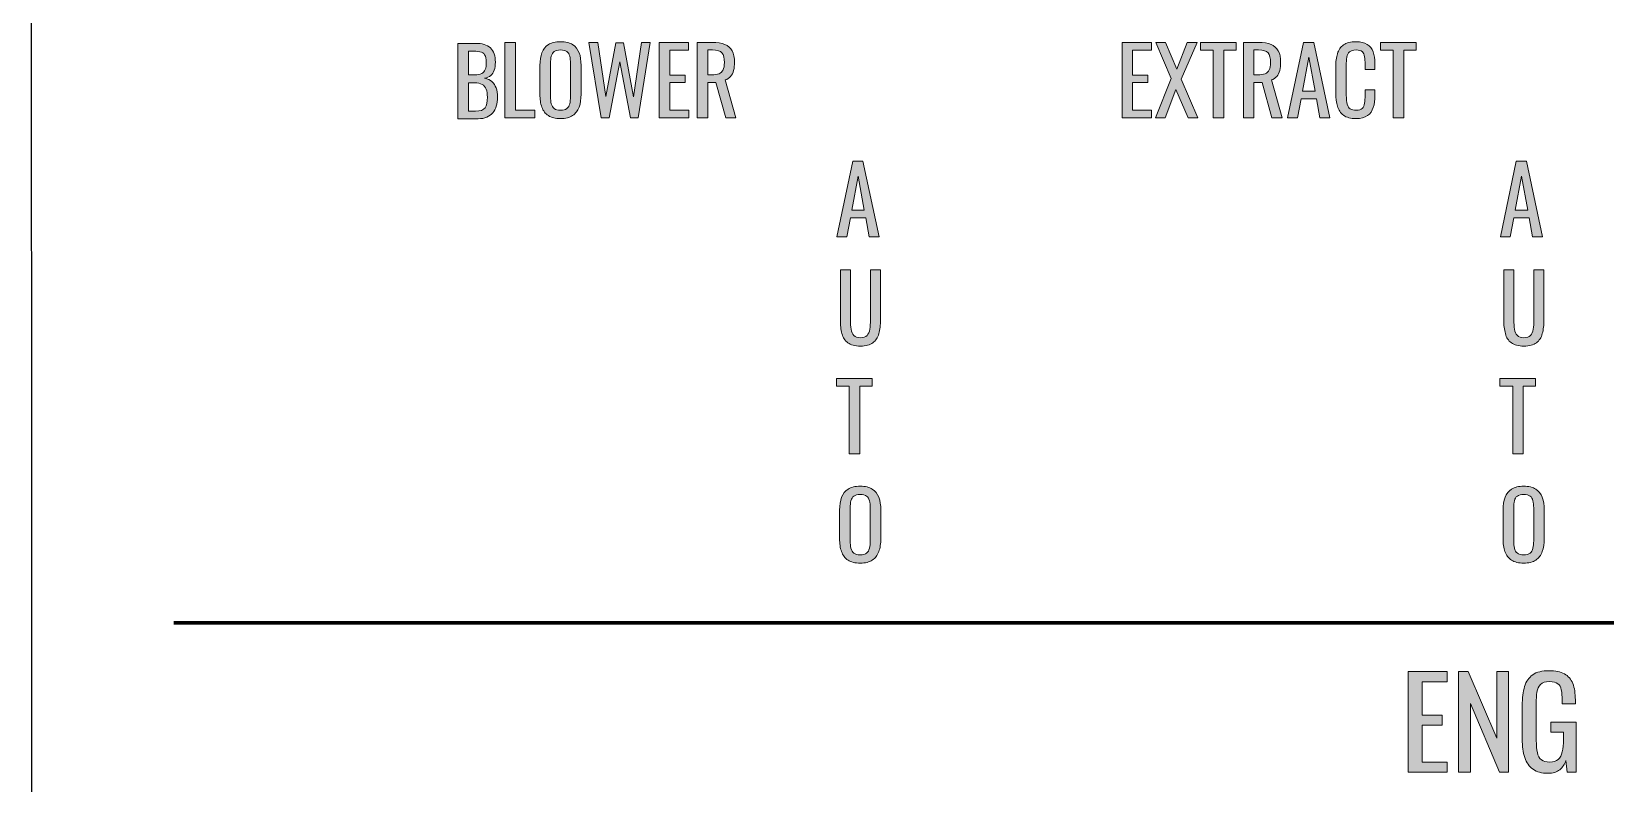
# Model space of a CAD drawing. Header units: inches. Extents: x 116 to 496, y 0 to 792.
# Drawn here: x 116.4 to 319.3, y 327.3 to 424.3 of the extents above; entities that cross this region are included whole.
import ezdxf

# ---------------------------------------------------------------- set-up
doc = ezdxf.new("R2010")
doc.units = ezdxf.units.IN
doc.header["$MEASUREMENT"] = 0
for name, color, linetype in [('Layer 2', 7, 'Continuous'), ('Left_SIde_Panel_01__Holes v4_0', 7, 'Continuous'), ('TEXT', 7, 'Continuous')]:
    doc.layers.add(name, color=color, linetype=linetype)

# ---------------------------------------------------------------- blocks, each defined once
blk = doc.blocks.new('block 26')
at = {"layer": 'Left_SIde_Panel_01__Holes v4_0', "color": 7, "lineweight": 25}
blk.add_lwpolyline([(116.5, -0.08), (116.44, 792.05)], dxfattribs=at)
blk = doc.blocks.new('block 87')
at = {"layer": 'TEXT'}
h = blk.add_hatch(color=7, dxfattribs=at)
h.dxf.hatch_style = 2
h.paths.add_polyline_path([(257.04, 413.17), (257.04, 422.89), (260.81, 422.89), (260.81, 421.88), (258.39, 421.88), (258.39, 418.66), (260.35, 418.66), (260.35, 417.7), (258.39, 417.7), (258.39, 414.14), (260.83, 414.14), (260.83, 413.17)])
h = blk.add_hatch(color=7, dxfattribs=at)
h.dxf.hatch_style = 2
h.paths.add_polyline_path([(261.32, 413.17), (263.35, 418.25), (261.36, 422.89), (262.62, 422.89), (264.09, 419.45), (265.44, 422.89), (266.7, 422.89), (264.66, 418.15), (266.79, 413.17), (265.53, 413.17), (263.95, 416.83), (262.58, 413.17)])
h = blk.add_hatch(color=7, dxfattribs=at)
h.dxf.hatch_style = 2
h.paths.add_polyline_path([(268.77, 413.17), (268.77, 421.88), (267.13, 421.88), (267.13, 422.89), (271.73, 422.89), (271.73, 421.88), (270.13, 421.88), (270.13, 413.17)])
h = blk.add_hatch(color=7, dxfattribs=at)
h.dxf.hatch_style = 2
edge = h.paths.add_edge_path()
edge.add_spline(control_points=[(272.66, 413.17), (272.66, 413.17), (272.66, 422.89), (272.66, 422.89), (272.66, 422.89), (274.62, 422.89), (274.62, 422.89), (275.27, 422.89), (275.8, 422.8), (276.23, 422.63), (276.65, 422.46), (276.96, 422.18), (277.17, 421.8), (277.37, 421.42), (277.47, 420.92), (277.47, 420.31), (277.47, 419.93), (277.43, 419.59), (277.35, 419.28), (277.27, 418.97), (277.15, 418.71), (276.97, 418.5), (276.79, 418.29), (276.56, 418.13), (276.27, 418.04), (276.27, 418.04), (277.65, 413.17), (277.65, 413.17), (277.65, 413.17), (276.35, 413.17), (276.35, 413.17), (276.35, 413.17), (275.07, 417.73), (275.07, 417.73), (275.07, 417.73), (274.02, 417.73), (274.02, 417.73), (274.02, 417.73), (274.02, 413.17), (274.02, 413.17), (274.02, 413.17), (272.66, 413.17), (272.66, 413.17)], knot_values=[0, 0, 0, 0, 1, 1, 1, 2, 2, 2, 3, 3, 3, 4, 4, 4, 5, 5, 5, 6, 6, 6, 7, 7, 7, 8, 8, 8, 9, 9, 9, 10, 10, 10, 11, 11, 11, 12, 12, 12, 13, 13, 13, 14, 14, 14, 14], degree=3, periodic=0)
edge = h.paths.add_edge_path()
edge.add_spline(control_points=[(274.02, 418.7), (274.02, 418.7), (274.53, 418.7), (274.53, 418.7), (274.92, 418.7), (275.23, 418.75), (275.47, 418.84), (275.71, 418.94), (275.89, 419.1), (276, 419.33), (276.11, 419.57), (276.17, 419.89), (276.17, 420.31), (276.17, 420.87), (276.06, 421.28), (275.85, 421.54), (275.65, 421.79), (275.23, 421.91), (274.62, 421.91), (274.62, 421.91), (274.02, 421.91), (274.02, 421.91), (274.02, 421.91), (274.02, 418.7), (274.02, 418.7)], knot_values=[0, 0, 0, 0, 1, 1, 1, 2, 2, 2, 3, 3, 3, 4, 4, 4, 5, 5, 5, 6, 6, 6, 7, 7, 7, 8, 8, 8, 8], degree=3, periodic=0)
h = blk.add_hatch(color=7, dxfattribs=at)
h.dxf.hatch_style = 2
h.paths.add_polyline_path([(278.36, 413.17), (280.43, 422.89), (281.73, 422.89), (283.81, 413.17), (282.53, 413.17), (282.08, 415.61), (280.1, 415.61), (279.63, 413.17)])
h.paths.add_polyline_path([(280.28, 416.59), (281.9, 416.59), (281.09, 420.97)])
h = blk.add_hatch(color=7, dxfattribs=at)
h.dxf.hatch_style = 2
edge = h.paths.add_edge_path()
edge.add_spline(control_points=[(287.18, 413.06), (286.49, 413.06), (285.96, 413.2), (285.58, 413.49), (285.2, 413.78), (284.94, 414.17), (284.79, 414.65), (284.64, 415.14), (284.57, 415.69), (284.57, 416.29), (284.57, 416.29), (284.57, 419.72), (284.57, 419.72), (284.57, 420.37), (284.64, 420.95), (284.79, 421.43), (284.94, 421.92), (285.2, 422.3), (285.58, 422.57), (285.96, 422.84), (286.49, 422.97), (287.18, 422.97), (287.79, 422.97), (288.27, 422.86), (288.63, 422.63), (288.98, 422.41), (289.24, 422.09), (289.4, 421.67), (289.55, 421.26), (289.63, 420.76), (289.63, 420.17), (289.63, 420.17), (289.63, 419.41), (289.63, 419.41), (289.63, 419.41), (288.35, 419.41), (288.35, 419.41), (288.35, 419.41), (288.35, 420.09), (288.35, 420.09), (288.35, 420.45), (288.33, 420.77), (288.29, 421.04), (288.26, 421.32), (288.16, 421.53), (288, 421.69), (287.84, 421.84), (287.57, 421.91), (287.19, 421.91), (286.81, 421.91), (286.53, 421.83), (286.35, 421.67), (286.18, 421.5), (286.06, 421.27), (286.01, 420.97), (285.96, 420.67), (285.93, 420.32), (285.93, 419.92), (285.93, 419.92), (285.93, 416.07), (285.93, 416.07), (285.93, 415.58), (285.97, 415.2), (286.05, 414.91), (286.13, 414.63), (286.27, 414.43), (286.45, 414.31), (286.63, 414.19), (286.88, 414.13), (287.19, 414.13), (287.56, 414.13), (287.83, 414.21), (287.99, 414.37), (288.15, 414.54), (288.25, 414.76), (288.29, 415.05), (288.33, 415.34), (288.35, 415.67), (288.35, 416.06), (288.35, 416.06), (288.35, 416.78), (288.35, 416.78), (288.35, 416.78), (289.63, 416.78), (289.63, 416.78), (289.63, 416.78), (289.63, 416.06), (289.63, 416.06), (289.63, 415.47), (289.56, 414.94), (289.41, 414.49), (289.27, 414.04), (289.02, 413.69), (288.67, 413.44), (288.32, 413.18), (287.82, 413.06), (287.18, 413.06)], knot_values=[0, 0, 0, 0, 1, 1, 1, 2, 2, 2, 3, 3, 3, 4, 4, 4, 5, 5, 5, 6, 6, 6, 7, 7, 7, 8, 8, 8, 9, 9, 9, 10, 10, 10, 11, 11, 11, 12, 12, 12, 13, 13, 13, 14, 14, 14, 15, 15, 15, 16, 16, 16, 17, 17, 17, 18, 18, 18, 19, 19, 19, 20, 20, 20, 21, 21, 21, 22, 22, 22, 23, 23, 23, 24, 24, 24, 25, 25, 25, 26, 26, 26, 27, 27, 27, 28, 28, 28, 29, 29, 29, 30, 30, 30, 31, 31, 31, 32, 32, 32, 32], degree=3, periodic=0)
h = blk.add_hatch(color=7, dxfattribs=at)
h.dxf.hatch_style = 2
h.paths.add_polyline_path([(291.99, 413.17), (291.99, 421.88), (290.35, 421.88), (290.35, 422.89), (294.95, 422.89), (294.95, 421.88), (293.35, 421.88), (293.35, 413.17)])
at = {"layer": 'TEXT', "lineweight": 0}
for points in [[(257.04, 413.17), (257.04, 422.89), (260.81, 422.89), (260.81, 421.88), (258.39, 421.88), (258.39, 418.66), (260.35, 418.66), (260.35, 417.7), (258.39, 417.7), (258.39, 414.14), (260.83, 414.14), (260.83, 413.17), (257.04, 413.17)], [(261.32, 413.17), (263.35, 418.25), (261.36, 422.89), (262.62, 422.89), (264.09, 419.45), (265.44, 422.89), (266.7, 422.89), (264.66, 418.15), (266.79, 413.17), (265.53, 413.17), (263.95, 416.83), (262.58, 413.17), (261.32, 413.17)], [(268.77, 413.17), (268.77, 421.88), (267.13, 421.88), (267.13, 422.89), (271.73, 422.89), (271.73, 421.88), (270.13, 421.88), (270.13, 413.17), (268.77, 413.17)], [(278.36, 413.17), (280.43, 422.89), (281.73, 422.89), (283.81, 413.17), (282.53, 413.17), (282.08, 415.61), (280.1, 415.61), (279.63, 413.17), (278.36, 413.17)], [(291.99, 413.17), (291.99, 421.88), (290.35, 421.88), (290.35, 422.89), (294.95, 422.89), (294.95, 421.88), (293.35, 421.88), (293.35, 413.17), (291.99, 413.17)], [(280.28, 416.59), (281.9, 416.59), (281.09, 420.97), (280.28, 416.59)]]:
    blk.add_lwpolyline(points, dxfattribs=at)
for points, knots in [([(272.66, 413.17), (272.66, 413.17), (272.66, 422.89), (272.66, 422.89), (272.66, 422.89), (274.62, 422.89), (274.62, 422.89), (275.27, 422.89), (275.8, 422.8), (276.23, 422.63), (276.65, 422.46), (276.96, 422.18), (277.17, 421.8), (277.37, 421.42), (277.47, 420.92), (277.47, 420.31), (277.47, 419.93), (277.43, 419.59), (277.35, 419.28), (277.27, 418.97), (277.15, 418.71), (276.97, 418.5), (276.79, 418.29), (276.56, 418.13), (276.27, 418.04), (276.27, 418.04), (277.65, 413.17), (277.65, 413.17), (277.65, 413.17), (276.35, 413.17), (276.35, 413.17), (276.35, 413.17), (275.07, 417.73), (275.07, 417.73), (275.07, 417.73), (274.02, 417.73), (274.02, 417.73), (274.02, 417.73), (274.02, 413.17), (274.02, 413.17), (274.02, 413.17), (272.66, 413.17), (272.66, 413.17)], [0, 0, 0, 0, 1, 1, 1, 2, 2, 2, 3, 3, 3, 4, 4, 4, 5, 5, 5, 6, 6, 6, 7, 7, 7, 8, 8, 8, 9, 9, 9, 10, 10, 10, 11, 11, 11, 12, 12, 12, 13, 13, 13, 14, 14, 14, 14]), ([(287.18, 413.06), (286.49, 413.06), (285.96, 413.2), (285.58, 413.49), (285.2, 413.78), (284.94, 414.17), (284.79, 414.65), (284.64, 415.14), (284.57, 415.69), (284.57, 416.29), (284.57, 416.29), (284.57, 419.72), (284.57, 419.72), (284.57, 420.37), (284.64, 420.95), (284.79, 421.43), (284.94, 421.92), (285.2, 422.3), (285.58, 422.57), (285.96, 422.84), (286.49, 422.97), (287.18, 422.97), (287.79, 422.97), (288.27, 422.86), (288.63, 422.63), (288.98, 422.41), (289.24, 422.09), (289.4, 421.67), (289.55, 421.26), (289.63, 420.76), (289.63, 420.17), (289.63, 420.17), (289.63, 419.41), (289.63, 419.41), (289.63, 419.41), (288.35, 419.41), (288.35, 419.41), (288.35, 419.41), (288.35, 420.09), (288.35, 420.09), (288.35, 420.45), (288.33, 420.77), (288.29, 421.04), (288.26, 421.32), (288.16, 421.53), (288, 421.69), (287.84, 421.84), (287.57, 421.91), (287.19, 421.91), (286.81, 421.91), (286.53, 421.83), (286.35, 421.67), (286.18, 421.5), (286.06, 421.27), (286.01, 420.97), (285.96, 420.67), (285.93, 420.32), (285.93, 419.92), (285.93, 419.92), (285.93, 416.07), (285.93, 416.07), (285.93, 415.58), (285.97, 415.2), (286.05, 414.91), (286.13, 414.63), (286.27, 414.43), (286.45, 414.31), (286.63, 414.19), (286.88, 414.13), (287.19, 414.13), (287.56, 414.13), (287.83, 414.21), (287.99, 414.37), (288.15, 414.54), (288.25, 414.76), (288.29, 415.05), (288.33, 415.34), (288.35, 415.67), (288.35, 416.06), (288.35, 416.06), (288.35, 416.78), (288.35, 416.78), (288.35, 416.78), (289.63, 416.78), (289.63, 416.78), (289.63, 416.78), (289.63, 416.06), (289.63, 416.06), (289.63, 415.47), (289.56, 414.94), (289.41, 414.49), (289.27, 414.04), (289.02, 413.69), (288.67, 413.44), (288.32, 413.18), (287.82, 413.06), (287.18, 413.06)], [0, 0, 0, 0, 1, 1, 1, 2, 2, 2, 3, 3, 3, 4, 4, 4, 5, 5, 5, 6, 6, 6, 7, 7, 7, 8, 8, 8, 9, 9, 9, 10, 10, 10, 11, 11, 11, 12, 12, 12, 13, 13, 13, 14, 14, 14, 15, 15, 15, 16, 16, 16, 17, 17, 17, 18, 18, 18, 19, 19, 19, 20, 20, 20, 21, 21, 21, 22, 22, 22, 23, 23, 23, 24, 24, 24, 25, 25, 25, 26, 26, 26, 27, 27, 27, 28, 28, 28, 29, 29, 29, 30, 30, 30, 31, 31, 31, 32, 32, 32, 32]), ([(274.02, 418.7), (274.02, 418.7), (274.53, 418.7), (274.53, 418.7), (274.92, 418.7), (275.23, 418.75), (275.47, 418.84), (275.71, 418.94), (275.89, 419.1), (276, 419.33), (276.11, 419.57), (276.17, 419.89), (276.17, 420.31), (276.17, 420.87), (276.06, 421.28), (275.85, 421.54), (275.65, 421.79), (275.23, 421.91), (274.62, 421.91), (274.62, 421.91), (274.02, 421.91), (274.02, 421.91), (274.02, 421.91), (274.02, 418.7), (274.02, 418.7)], [0, 0, 0, 0, 1, 1, 1, 2, 2, 2, 3, 3, 3, 4, 4, 4, 5, 5, 5, 6, 6, 6, 7, 7, 7, 8, 8, 8, 8])]:
    blk.add_open_spline(points, degree=3, knots=knots, dxfattribs=at)
blk = doc.blocks.new('block 91')
at = {"layer": 'TEXT'}
h = blk.add_hatch(color=7, dxfattribs=at)
h.dxf.hatch_style = 2
edge = h.paths.add_edge_path()
edge.add_spline(control_points=[(171.42, 413.04), (171.42, 413.04), (171.42, 422.76), (171.42, 422.76), (171.42, 422.76), (173.65, 422.76), (173.65, 422.76), (174.09, 422.76), (174.47, 422.72), (174.8, 422.62), (175.12, 422.52), (175.39, 422.38), (175.61, 422.18), (175.82, 421.98), (175.98, 421.72), (176.09, 421.42), (176.19, 421.11), (176.24, 420.74), (176.24, 420.33), (176.24, 419.93), (176.19, 419.58), (176.09, 419.29), (175.99, 419), (175.84, 418.77), (175.64, 418.6), (175.43, 418.43), (175.17, 418.32), (174.85, 418.28), (175.24, 418.19), (175.56, 418.04), (175.8, 417.83), (176.04, 417.61), (176.22, 417.34), (176.33, 417.01), (176.45, 416.68), (176.51, 416.28), (176.51, 415.82), (176.51, 415.4), (176.46, 415.02), (176.36, 414.68), (176.27, 414.33), (176.12, 414.04), (175.91, 413.8), (175.71, 413.56), (175.45, 413.38), (175.13, 413.24), (174.82, 413.11), (174.44, 413.04), (174.01, 413.04), (174.01, 413.04), (171.42, 413.04), (171.42, 413.04)], knot_values=[0, 0, 0, 0, 1, 1, 1, 2, 2, 2, 3, 3, 3, 4, 4, 4, 5, 5, 5, 6, 6, 6, 7, 7, 7, 8, 8, 8, 9, 9, 9, 10, 10, 10, 11, 11, 11, 12, 12, 12, 13, 13, 13, 14, 14, 14, 15, 15, 15, 16, 16, 16, 17, 17, 17, 17], degree=3, periodic=0)
edge = h.paths.add_edge_path()
edge.add_spline(control_points=[(172.78, 418.71), (172.78, 418.71), (173.58, 418.71), (173.58, 418.71), (173.96, 418.71), (174.26, 418.76), (174.48, 418.87), (174.7, 418.98), (174.85, 419.15), (174.94, 419.39), (175.02, 419.63), (175.07, 419.94), (175.07, 420.33), (175.07, 420.78), (175, 421.1), (174.86, 421.3), (174.73, 421.5), (174.52, 421.63), (174.23, 421.68), (173.94, 421.73), (173.56, 421.76), (173.1, 421.76), (173.1, 421.76), (172.78, 421.76), (172.78, 421.76), (172.78, 421.76), (172.78, 418.71), (172.78, 418.71)], knot_values=[0, 0, 0, 0, 1, 1, 1, 2, 2, 2, 3, 3, 3, 4, 4, 4, 5, 5, 5, 6, 6, 6, 7, 7, 7, 8, 8, 8, 9, 9, 9, 9], degree=3, periodic=0)
edge = h.paths.add_edge_path()
edge.add_spline(control_points=[(172.78, 414.02), (172.78, 414.02), (173.69, 414.02), (173.69, 414.02), (174.3, 414.02), (174.7, 414.16), (174.91, 414.44), (175.11, 414.73), (175.21, 415.18), (175.21, 415.82), (175.21, 416.22), (175.16, 416.57), (175.05, 416.84), (174.94, 417.12), (174.77, 417.33), (174.53, 417.47), (174.3, 417.61), (173.98, 417.68), (173.58, 417.68), (173.58, 417.68), (172.78, 417.68), (172.78, 417.68), (172.78, 417.68), (172.78, 414.02), (172.78, 414.02)], knot_values=[0, 0, 0, 0, 1, 1, 1, 2, 2, 2, 3, 3, 3, 4, 4, 4, 5, 5, 5, 6, 6, 6, 7, 7, 7, 8, 8, 8, 8], degree=3, periodic=0)
h = blk.add_hatch(color=7, dxfattribs=at)
h.dxf.hatch_style = 2
h.paths.add_polyline_path([(177.47, 413.17), (177.47, 422.89), (178.82, 422.89), (178.82, 414.14), (181.31, 414.14), (181.31, 413.17)])
h = blk.add_hatch(color=7, dxfattribs=at)
h.dxf.hatch_style = 2
edge = h.paths.add_edge_path()
edge.add_spline(control_points=[(184.64, 413.06), (183.99, 413.06), (183.46, 413.19), (183.07, 413.44), (182.68, 413.7), (182.4, 414.06), (182.23, 414.54), (182.06, 415.02), (181.98, 415.57), (181.98, 416.21), (181.98, 416.21), (181.98, 419.9), (181.98, 419.9), (181.98, 420.54), (182.06, 421.09), (182.24, 421.55), (182.41, 422.01), (182.69, 422.36), (183.08, 422.6), (183.46, 422.85), (183.99, 422.97), (184.64, 422.97), (185.3, 422.97), (185.82, 422.85), (186.2, 422.6), (186.59, 422.35), (186.86, 422), (187.04, 421.54), (187.21, 421.09), (187.29, 420.54), (187.29, 419.9), (187.29, 419.9), (187.29, 416.2), (187.29, 416.2), (187.29, 415.57), (187.21, 415.02), (187.04, 414.55), (186.86, 414.07), (186.59, 413.71), (186.2, 413.45), (185.82, 413.19), (185.3, 413.06), (184.64, 413.06)], knot_values=[0, 0, 0, 0, 1, 1, 1, 2, 2, 2, 3, 3, 3, 4, 4, 4, 5, 5, 5, 6, 6, 6, 7, 7, 7, 8, 8, 8, 9, 9, 9, 10, 10, 10, 11, 11, 11, 12, 12, 12, 13, 13, 13, 14, 14, 14, 14], degree=3, periodic=0)
edge = h.paths.add_edge_path()
edge.add_spline(control_points=[(184.64, 414.13), (185, 414.13), (185.27, 414.2), (185.46, 414.35), (185.64, 414.5), (185.77, 414.7), (185.83, 414.97), (185.89, 415.24), (185.93, 415.55), (185.93, 415.91), (185.93, 415.91), (185.93, 420.17), (185.93, 420.17), (185.93, 420.53), (185.89, 420.84), (185.83, 421.1), (185.77, 421.36), (185.64, 421.56), (185.46, 421.7), (185.27, 421.84), (185, 421.91), (184.64, 421.91), (184.28, 421.91), (184.01, 421.84), (183.82, 421.7), (183.63, 421.56), (183.51, 421.36), (183.44, 421.1), (183.38, 420.84), (183.35, 420.53), (183.35, 420.17), (183.35, 420.17), (183.35, 415.91), (183.35, 415.91), (183.35, 415.55), (183.38, 415.24), (183.44, 414.97), (183.51, 414.7), (183.63, 414.5), (183.82, 414.35), (184.01, 414.2), (184.28, 414.13), (184.64, 414.13)], knot_values=[0, 0, 0, 0, 1, 1, 1, 2, 2, 2, 3, 3, 3, 4, 4, 4, 5, 5, 5, 6, 6, 6, 7, 7, 7, 8, 8, 8, 9, 9, 9, 10, 10, 10, 11, 11, 11, 12, 12, 12, 13, 13, 13, 14, 14, 14, 14], degree=3, periodic=0)
h = blk.add_hatch(color=7, dxfattribs=at)
h.dxf.hatch_style = 2
h.paths.add_polyline_path([(189.89, 413.17), (188.3, 422.89), (189.43, 422.89), (190.47, 415.9), (191.78, 422.85), (192.74, 422.85), (194.06, 415.87), (195.08, 422.89), (196.19, 422.89), (194.63, 413.17), (193.64, 413.17), (192.29, 420.37), (190.92, 413.17)])
h = blk.add_hatch(color=7, dxfattribs=at)
h.dxf.hatch_style = 2
h.paths.add_polyline_path([(197.37, 413.17), (197.37, 422.89), (201.14, 422.89), (201.14, 421.88), (198.73, 421.88), (198.73, 418.66), (200.69, 418.66), (200.69, 417.7), (198.73, 417.7), (198.73, 414.14), (201.17, 414.14), (201.17, 413.17)])
h = blk.add_hatch(color=7, dxfattribs=at)
h.dxf.hatch_style = 2
edge = h.paths.add_edge_path()
edge.add_spline(control_points=[(202.26, 413.17), (202.26, 413.17), (202.26, 422.89), (202.26, 422.89), (202.26, 422.89), (204.21, 422.89), (204.21, 422.89), (204.86, 422.89), (205.4, 422.8), (205.82, 422.63), (206.25, 422.46), (206.56, 422.18), (206.76, 421.8), (206.97, 421.42), (207.07, 420.92), (207.07, 420.31), (207.07, 419.93), (207.03, 419.59), (206.95, 419.28), (206.87, 418.97), (206.74, 418.71), (206.57, 418.5), (206.39, 418.29), (206.16, 418.13), (205.87, 418.04), (205.87, 418.04), (207.25, 413.17), (207.25, 413.17), (207.25, 413.17), (205.94, 413.17), (205.94, 413.17), (205.94, 413.17), (204.67, 417.73), (204.67, 417.73), (204.67, 417.73), (203.61, 417.73), (203.61, 417.73), (203.61, 417.73), (203.61, 413.17), (203.61, 413.17), (203.61, 413.17), (202.26, 413.17), (202.26, 413.17)], knot_values=[0, 0, 0, 0, 1, 1, 1, 2, 2, 2, 3, 3, 3, 4, 4, 4, 5, 5, 5, 6, 6, 6, 7, 7, 7, 8, 8, 8, 9, 9, 9, 10, 10, 10, 11, 11, 11, 12, 12, 12, 13, 13, 13, 14, 14, 14, 14], degree=3, periodic=0)
edge = h.paths.add_edge_path()
edge.add_spline(control_points=[(203.61, 418.7), (203.61, 418.7), (204.13, 418.7), (204.13, 418.7), (204.51, 418.7), (204.83, 418.75), (205.07, 418.84), (205.31, 418.94), (205.48, 419.1), (205.59, 419.33), (205.71, 419.57), (205.76, 419.89), (205.76, 420.31), (205.76, 420.87), (205.66, 421.28), (205.45, 421.54), (205.24, 421.79), (204.83, 421.91), (204.21, 421.91), (204.21, 421.91), (203.61, 421.91), (203.61, 421.91), (203.61, 421.91), (203.61, 418.7), (203.61, 418.7)], knot_values=[0, 0, 0, 0, 1, 1, 1, 2, 2, 2, 3, 3, 3, 4, 4, 4, 5, 5, 5, 6, 6, 6, 7, 7, 7, 8, 8, 8, 8], degree=3, periodic=0)
at = {"layer": 'TEXT', "lineweight": 0}
for points in [[(177.47, 413.17), (177.47, 422.89), (178.82, 422.89), (178.82, 414.14), (181.31, 414.14), (181.31, 413.17), (177.47, 413.17)], [(189.89, 413.17), (188.3, 422.89), (189.43, 422.89), (190.47, 415.9), (191.78, 422.85), (192.74, 422.85), (194.06, 415.87), (195.08, 422.89), (196.19, 422.89), (194.63, 413.17), (193.64, 413.17), (192.29, 420.37), (190.92, 413.17), (189.89, 413.17)], [(197.37, 413.17), (197.37, 422.89), (201.14, 422.89), (201.14, 421.88), (198.73, 421.88), (198.73, 418.66), (200.69, 418.66), (200.69, 417.7), (198.73, 417.7), (198.73, 414.14), (201.17, 414.14), (201.17, 413.17), (197.37, 413.17)]]:
    blk.add_lwpolyline(points, dxfattribs=at)
for points, knots in [([(171.42, 413.04), (171.42, 413.04), (171.42, 422.76), (171.42, 422.76), (171.42, 422.76), (173.65, 422.76), (173.65, 422.76), (174.09, 422.76), (174.47, 422.72), (174.8, 422.62), (175.12, 422.52), (175.39, 422.38), (175.61, 422.18), (175.82, 421.98), (175.98, 421.72), (176.09, 421.42), (176.19, 421.11), (176.24, 420.74), (176.24, 420.33), (176.24, 419.93), (176.19, 419.58), (176.09, 419.29), (175.99, 419), (175.84, 418.77), (175.64, 418.6), (175.43, 418.43), (175.17, 418.32), (174.85, 418.28), (175.24, 418.19), (175.56, 418.04), (175.8, 417.83), (176.04, 417.61), (176.22, 417.34), (176.33, 417.01), (176.45, 416.68), (176.51, 416.28), (176.51, 415.82), (176.51, 415.4), (176.46, 415.02), (176.36, 414.68), (176.27, 414.33), (176.12, 414.04), (175.91, 413.8), (175.71, 413.56), (175.45, 413.38), (175.13, 413.24), (174.82, 413.11), (174.44, 413.04), (174.01, 413.04), (174.01, 413.04), (171.42, 413.04), (171.42, 413.04)], [0, 0, 0, 0, 1, 1, 1, 2, 2, 2, 3, 3, 3, 4, 4, 4, 5, 5, 5, 6, 6, 6, 7, 7, 7, 8, 8, 8, 9, 9, 9, 10, 10, 10, 11, 11, 11, 12, 12, 12, 13, 13, 13, 14, 14, 14, 15, 15, 15, 16, 16, 16, 17, 17, 17, 17]), ([(184.64, 413.06), (183.99, 413.06), (183.46, 413.19), (183.07, 413.44), (182.68, 413.7), (182.4, 414.06), (182.23, 414.54), (182.06, 415.02), (181.98, 415.57), (181.98, 416.21), (181.98, 416.21), (181.98, 419.9), (181.98, 419.9), (181.98, 420.54), (182.06, 421.09), (182.24, 421.55), (182.41, 422.01), (182.69, 422.36), (183.08, 422.6), (183.46, 422.85), (183.99, 422.97), (184.64, 422.97), (185.3, 422.97), (185.82, 422.85), (186.2, 422.6), (186.59, 422.35), (186.86, 422), (187.04, 421.54), (187.21, 421.09), (187.29, 420.54), (187.29, 419.9), (187.29, 419.9), (187.29, 416.2), (187.29, 416.2), (187.29, 415.57), (187.21, 415.02), (187.04, 414.55), (186.86, 414.07), (186.59, 413.71), (186.2, 413.45), (185.82, 413.19), (185.3, 413.06), (184.64, 413.06)], [0, 0, 0, 0, 1, 1, 1, 2, 2, 2, 3, 3, 3, 4, 4, 4, 5, 5, 5, 6, 6, 6, 7, 7, 7, 8, 8, 8, 9, 9, 9, 10, 10, 10, 11, 11, 11, 12, 12, 12, 13, 13, 13, 14, 14, 14, 14]), ([(202.26, 413.17), (202.26, 413.17), (202.26, 422.89), (202.26, 422.89), (202.26, 422.89), (204.21, 422.89), (204.21, 422.89), (204.86, 422.89), (205.4, 422.8), (205.82, 422.63), (206.25, 422.46), (206.56, 422.18), (206.76, 421.8), (206.97, 421.42), (207.07, 420.92), (207.07, 420.31), (207.07, 419.93), (207.03, 419.59), (206.95, 419.28), (206.87, 418.97), (206.74, 418.71), (206.57, 418.5), (206.39, 418.29), (206.16, 418.13), (205.87, 418.04), (205.87, 418.04), (207.25, 413.17), (207.25, 413.17), (207.25, 413.17), (205.94, 413.17), (205.94, 413.17), (205.94, 413.17), (204.67, 417.73), (204.67, 417.73), (204.67, 417.73), (203.61, 417.73), (203.61, 417.73), (203.61, 417.73), (203.61, 413.17), (203.61, 413.17), (203.61, 413.17), (202.26, 413.17), (202.26, 413.17)], [0, 0, 0, 0, 1, 1, 1, 2, 2, 2, 3, 3, 3, 4, 4, 4, 5, 5, 5, 6, 6, 6, 7, 7, 7, 8, 8, 8, 9, 9, 9, 10, 10, 10, 11, 11, 11, 12, 12, 12, 13, 13, 13, 14, 14, 14, 14]), ([(172.78, 418.71), (172.78, 418.71), (173.58, 418.71), (173.58, 418.71), (173.96, 418.71), (174.26, 418.76), (174.48, 418.87), (174.7, 418.98), (174.85, 419.15), (174.94, 419.39), (175.02, 419.63), (175.07, 419.94), (175.07, 420.33), (175.07, 420.78), (175, 421.1), (174.86, 421.3), (174.73, 421.5), (174.52, 421.63), (174.23, 421.68), (173.94, 421.73), (173.56, 421.76), (173.1, 421.76), (173.1, 421.76), (172.78, 421.76), (172.78, 421.76), (172.78, 421.76), (172.78, 418.71), (172.78, 418.71)], [0, 0, 0, 0, 1, 1, 1, 2, 2, 2, 3, 3, 3, 4, 4, 4, 5, 5, 5, 6, 6, 6, 7, 7, 7, 8, 8, 8, 9, 9, 9, 9]), ([(184.64, 414.13), (185, 414.13), (185.27, 414.2), (185.46, 414.35), (185.64, 414.5), (185.77, 414.7), (185.83, 414.97), (185.89, 415.24), (185.93, 415.55), (185.93, 415.91), (185.93, 415.91), (185.93, 420.17), (185.93, 420.17), (185.93, 420.53), (185.89, 420.84), (185.83, 421.1), (185.77, 421.36), (185.64, 421.56), (185.46, 421.7), (185.27, 421.84), (185, 421.91), (184.64, 421.91), (184.28, 421.91), (184.01, 421.84), (183.82, 421.7), (183.63, 421.56), (183.51, 421.36), (183.44, 421.1), (183.38, 420.84), (183.35, 420.53), (183.35, 420.17), (183.35, 420.17), (183.35, 415.91), (183.35, 415.91), (183.35, 415.55), (183.38, 415.24), (183.44, 414.97), (183.51, 414.7), (183.63, 414.5), (183.82, 414.35), (184.01, 414.2), (184.28, 414.13), (184.64, 414.13)], [0, 0, 0, 0, 1, 1, 1, 2, 2, 2, 3, 3, 3, 4, 4, 4, 5, 5, 5, 6, 6, 6, 7, 7, 7, 8, 8, 8, 9, 9, 9, 10, 10, 10, 11, 11, 11, 12, 12, 12, 13, 13, 13, 14, 14, 14, 14]), ([(203.61, 418.7), (203.61, 418.7), (204.13, 418.7), (204.13, 418.7), (204.51, 418.7), (204.83, 418.75), (205.07, 418.84), (205.31, 418.94), (205.48, 419.1), (205.59, 419.33), (205.71, 419.57), (205.76, 419.89), (205.76, 420.31), (205.76, 420.87), (205.66, 421.28), (205.45, 421.54), (205.24, 421.79), (204.83, 421.91), (204.21, 421.91), (204.21, 421.91), (203.61, 421.91), (203.61, 421.91), (203.61, 421.91), (203.61, 418.7), (203.61, 418.7)], [0, 0, 0, 0, 1, 1, 1, 2, 2, 2, 3, 3, 3, 4, 4, 4, 5, 5, 5, 6, 6, 6, 7, 7, 7, 8, 8, 8, 8]), ([(172.78, 414.02), (172.78, 414.02), (173.69, 414.02), (173.69, 414.02), (174.3, 414.02), (174.7, 414.16), (174.91, 414.44), (175.11, 414.73), (175.21, 415.18), (175.21, 415.82), (175.21, 416.22), (175.16, 416.57), (175.05, 416.84), (174.94, 417.12), (174.77, 417.33), (174.53, 417.47), (174.3, 417.61), (173.98, 417.68), (173.58, 417.68), (173.58, 417.68), (172.78, 417.68), (172.78, 417.68), (172.78, 417.68), (172.78, 414.02), (172.78, 414.02)], [0, 0, 0, 0, 1, 1, 1, 2, 2, 2, 3, 3, 3, 4, 4, 4, 5, 5, 5, 6, 6, 6, 7, 7, 7, 8, 8, 8, 8])]:
    blk.add_open_spline(points, degree=3, knots=knots, dxfattribs=at)
blk = doc.blocks.new('block 92')
at = {"layer": 'TEXT'}
h = blk.add_hatch(color=7, dxfattribs=at)
h.dxf.hatch_style = 2
h.paths.add_polyline_path([(220.26, 397.83), (222.33, 407.55), (223.63, 407.55), (225.71, 397.83), (224.43, 397.83), (223.98, 400.28), (222, 400.28), (221.53, 397.83)])
h.paths.add_polyline_path([(222.18, 401.25), (223.8, 401.25), (222.99, 405.63)])
h = blk.add_hatch(color=7, dxfattribs=at)
h.dxf.hatch_style = 2
edge = h.paths.add_edge_path()
edge.add_spline(control_points=[(223.3, 383.72), (222.59, 383.72), (222.05, 383.86), (221.68, 384.14), (221.3, 384.42), (221.05, 384.82), (220.91, 385.33), (220.77, 385.83), (220.71, 386.43), (220.71, 387.11), (220.71, 387.11), (220.71, 393.55), (220.71, 393.55), (220.71, 393.55), (222, 393.55), (222, 393.55), (222, 393.55), (222, 387.05), (222, 387.05), (222, 386.63), (222.03, 386.25), (222.09, 385.91), (222.14, 385.56), (222.26, 385.29), (222.45, 385.09), (222.64, 384.89), (222.92, 384.79), (223.3, 384.79), (223.68, 384.79), (223.97, 384.89), (224.15, 385.09), (224.33, 385.29), (224.45, 385.56), (224.51, 385.91), (224.57, 386.25), (224.59, 386.63), (224.59, 387.05), (224.59, 387.05), (224.59, 393.55), (224.59, 393.55), (224.59, 393.55), (225.88, 393.55), (225.88, 393.55), (225.88, 393.55), (225.88, 387.11), (225.88, 387.11), (225.88, 386.43), (225.81, 385.83), (225.67, 385.33), (225.54, 384.82), (225.28, 384.42), (224.91, 384.14), (224.54, 383.86), (224, 383.72), (223.3, 383.72)], knot_values=[0, 0, 0, 0, 1, 1, 1, 2, 2, 2, 3, 3, 3, 4, 4, 4, 5, 5, 5, 6, 6, 6, 7, 7, 7, 8, 8, 8, 9, 9, 9, 10, 10, 10, 11, 11, 11, 12, 12, 12, 13, 13, 13, 14, 14, 14, 15, 15, 15, 16, 16, 16, 17, 17, 17, 18, 18, 18, 18], degree=3, periodic=0)
h = blk.add_hatch(color=7, dxfattribs=at)
h.dxf.hatch_style = 2
h.paths.add_polyline_path([(221.86, 369.83), (221.86, 378.54), (220.21, 378.54), (220.21, 379.55), (224.81, 379.55), (224.81, 378.54), (223.21, 378.54), (223.21, 369.83)])
h = blk.add_hatch(color=7, dxfattribs=at)
h.dxf.hatch_style = 2
edge = h.paths.add_edge_path()
edge.add_spline(control_points=[(223.27, 355.72), (222.62, 355.72), (222.09, 355.85), (221.7, 356.11), (221.31, 356.36), (221.03, 356.73), (220.86, 357.21), (220.69, 357.68), (220.61, 358.24), (220.61, 358.88), (220.61, 358.88), (220.61, 362.56), (220.61, 362.56), (220.61, 363.2), (220.7, 363.75), (220.87, 364.21), (221.04, 364.67), (221.32, 365.03), (221.71, 365.27), (222.1, 365.51), (222.62, 365.64), (223.27, 365.64), (223.93, 365.64), (224.45, 365.51), (224.83, 365.26), (225.22, 365.02), (225.5, 364.66), (225.67, 364.21), (225.84, 363.75), (225.93, 363.2), (225.93, 362.56), (225.93, 362.56), (225.93, 358.87), (225.93, 358.87), (225.93, 358.24), (225.84, 357.68), (225.67, 357.21), (225.5, 356.74), (225.22, 356.37), (224.83, 356.11), (224.45, 355.85), (223.93, 355.72), (223.27, 355.72)], knot_values=[0, 0, 0, 0, 1, 1, 1, 2, 2, 2, 3, 3, 3, 4, 4, 4, 5, 5, 5, 6, 6, 6, 7, 7, 7, 8, 8, 8, 9, 9, 9, 10, 10, 10, 11, 11, 11, 12, 12, 12, 13, 13, 13, 14, 14, 14, 14], degree=3, periodic=0)
edge = h.paths.add_edge_path()
edge.add_spline(control_points=[(223.27, 356.79), (223.63, 356.79), (223.91, 356.87), (224.09, 357.01), (224.27, 357.16), (224.4, 357.37), (224.46, 357.64), (224.53, 357.91), (224.56, 358.22), (224.56, 358.58), (224.56, 358.58), (224.56, 362.84), (224.56, 362.84), (224.56, 363.2), (224.53, 363.51), (224.46, 363.77), (224.4, 364.03), (224.27, 364.23), (224.09, 364.37), (223.91, 364.51), (223.63, 364.58), (223.27, 364.58), (222.91, 364.58), (222.64, 364.51), (222.45, 364.37), (222.26, 364.23), (222.14, 364.03), (222.07, 363.77), (222.01, 363.51), (221.98, 363.2), (221.98, 362.84), (221.98, 362.84), (221.98, 358.58), (221.98, 358.58), (221.98, 358.22), (222.01, 357.91), (222.07, 357.64), (222.14, 357.37), (222.26, 357.16), (222.45, 357.01), (222.64, 356.87), (222.91, 356.79), (223.27, 356.79)], knot_values=[0, 0, 0, 0, 1, 1, 1, 2, 2, 2, 3, 3, 3, 4, 4, 4, 5, 5, 5, 6, 6, 6, 7, 7, 7, 8, 8, 8, 9, 9, 9, 10, 10, 10, 11, 11, 11, 12, 12, 12, 13, 13, 13, 14, 14, 14, 14], degree=3, periodic=0)
at = {"layer": 'TEXT', "lineweight": 0}
for points in [[(220.26, 397.83), (222.33, 407.55), (223.63, 407.55), (225.71, 397.83), (224.43, 397.83), (223.98, 400.28), (222, 400.28), (221.53, 397.83), (220.26, 397.83)], [(222.18, 401.25), (223.8, 401.25), (222.99, 405.63), (222.18, 401.25)], [(221.86, 369.83), (221.86, 378.54), (220.21, 378.54), (220.21, 379.55), (224.81, 379.55), (224.81, 378.54), (223.21, 378.54), (223.21, 369.83), (221.86, 369.83)]]:
    blk.add_lwpolyline(points, dxfattribs=at)
for points, knots in [([(223.3, 383.72), (222.59, 383.72), (222.05, 383.86), (221.68, 384.14), (221.3, 384.42), (221.05, 384.82), (220.91, 385.33), (220.77, 385.83), (220.71, 386.43), (220.71, 387.11), (220.71, 387.11), (220.71, 393.55), (220.71, 393.55), (220.71, 393.55), (222, 393.55), (222, 393.55), (222, 393.55), (222, 387.05), (222, 387.05), (222, 386.63), (222.03, 386.25), (222.09, 385.91), (222.14, 385.56), (222.26, 385.29), (222.45, 385.09), (222.64, 384.89), (222.92, 384.79), (223.3, 384.79), (223.68, 384.79), (223.97, 384.89), (224.15, 385.09), (224.33, 385.29), (224.45, 385.56), (224.51, 385.91), (224.57, 386.25), (224.59, 386.63), (224.59, 387.05), (224.59, 387.05), (224.59, 393.55), (224.59, 393.55), (224.59, 393.55), (225.88, 393.55), (225.88, 393.55), (225.88, 393.55), (225.88, 387.11), (225.88, 387.11), (225.88, 386.43), (225.81, 385.83), (225.67, 385.33), (225.54, 384.82), (225.28, 384.42), (224.91, 384.14), (224.54, 383.86), (224, 383.72), (223.3, 383.72)], [0, 0, 0, 0, 1, 1, 1, 2, 2, 2, 3, 3, 3, 4, 4, 4, 5, 5, 5, 6, 6, 6, 7, 7, 7, 8, 8, 8, 9, 9, 9, 10, 10, 10, 11, 11, 11, 12, 12, 12, 13, 13, 13, 14, 14, 14, 15, 15, 15, 16, 16, 16, 17, 17, 17, 18, 18, 18, 18]), ([(223.27, 355.72), (222.62, 355.72), (222.09, 355.85), (221.7, 356.11), (221.31, 356.36), (221.03, 356.73), (220.86, 357.21), (220.69, 357.68), (220.61, 358.24), (220.61, 358.88), (220.61, 358.88), (220.61, 362.56), (220.61, 362.56), (220.61, 363.2), (220.7, 363.75), (220.87, 364.21), (221.04, 364.67), (221.32, 365.03), (221.71, 365.27), (222.1, 365.51), (222.62, 365.64), (223.27, 365.64), (223.93, 365.64), (224.45, 365.51), (224.83, 365.26), (225.22, 365.02), (225.5, 364.66), (225.67, 364.21), (225.84, 363.75), (225.93, 363.2), (225.93, 362.56), (225.93, 362.56), (225.93, 358.87), (225.93, 358.87), (225.93, 358.24), (225.84, 357.68), (225.67, 357.21), (225.5, 356.74), (225.22, 356.37), (224.83, 356.11), (224.45, 355.85), (223.93, 355.72), (223.27, 355.72)], [0, 0, 0, 0, 1, 1, 1, 2, 2, 2, 3, 3, 3, 4, 4, 4, 5, 5, 5, 6, 6, 6, 7, 7, 7, 8, 8, 8, 9, 9, 9, 10, 10, 10, 11, 11, 11, 12, 12, 12, 13, 13, 13, 14, 14, 14, 14]), ([(223.27, 356.79), (223.63, 356.79), (223.91, 356.87), (224.09, 357.01), (224.27, 357.16), (224.4, 357.37), (224.46, 357.64), (224.53, 357.91), (224.56, 358.22), (224.56, 358.58), (224.56, 358.58), (224.56, 362.84), (224.56, 362.84), (224.56, 363.2), (224.53, 363.51), (224.46, 363.77), (224.4, 364.03), (224.27, 364.23), (224.09, 364.37), (223.91, 364.51), (223.63, 364.58), (223.27, 364.58), (222.91, 364.58), (222.64, 364.51), (222.45, 364.37), (222.26, 364.23), (222.14, 364.03), (222.07, 363.77), (222.01, 363.51), (221.98, 363.2), (221.98, 362.84), (221.98, 362.84), (221.98, 358.58), (221.98, 358.58), (221.98, 358.22), (222.01, 357.91), (222.07, 357.64), (222.14, 357.37), (222.26, 357.16), (222.45, 357.01), (222.64, 356.87), (222.91, 356.79), (223.27, 356.79)], [0, 0, 0, 0, 1, 1, 1, 2, 2, 2, 3, 3, 3, 4, 4, 4, 5, 5, 5, 6, 6, 6, 7, 7, 7, 8, 8, 8, 9, 9, 9, 10, 10, 10, 11, 11, 11, 12, 12, 12, 13, 13, 13, 14, 14, 14, 14])]:
    blk.add_open_spline(points, degree=3, knots=knots, dxfattribs=at)
blk = doc.blocks.new('block 93')
at = {"layer": 'TEXT'}
h = blk.add_hatch(color=7, dxfattribs=at)
h.dxf.hatch_style = 2
h.paths.add_polyline_path([(305.79, 397.83), (307.85, 407.55), (309.16, 407.55), (311.24, 397.83), (309.95, 397.83), (309.51, 400.28), (307.53, 400.28), (307.06, 397.83)])
h.paths.add_polyline_path([(307.71, 401.25), (309.33, 401.25), (308.51, 405.63)])
h = blk.add_hatch(color=7, dxfattribs=at)
h.dxf.hatch_style = 2
edge = h.paths.add_edge_path()
edge.add_spline(control_points=[(308.83, 383.72), (308.12, 383.72), (307.58, 383.86), (307.21, 384.14), (306.83, 384.42), (306.57, 384.82), (306.44, 385.33), (306.3, 385.83), (306.23, 386.43), (306.23, 387.11), (306.23, 387.11), (306.23, 393.55), (306.23, 393.55), (306.23, 393.55), (307.53, 393.55), (307.53, 393.55), (307.53, 393.55), (307.53, 387.05), (307.53, 387.05), (307.53, 386.63), (307.56, 386.25), (307.61, 385.91), (307.67, 385.56), (307.79, 385.29), (307.98, 385.09), (308.17, 384.89), (308.45, 384.79), (308.83, 384.79), (309.21, 384.79), (309.49, 384.89), (309.68, 385.09), (309.86, 385.29), (309.98, 385.56), (310.04, 385.91), (310.09, 386.25), (310.12, 386.63), (310.12, 387.05), (310.12, 387.05), (310.12, 393.55), (310.12, 393.55), (310.12, 393.55), (311.41, 393.55), (311.41, 393.55), (311.41, 393.55), (311.41, 387.11), (311.41, 387.11), (311.41, 386.43), (311.34, 385.83), (311.2, 385.33), (311.07, 384.82), (310.81, 384.42), (310.44, 384.14), (310.07, 383.86), (309.53, 383.72), (308.83, 383.72)], knot_values=[0, 0, 0, 0, 1, 1, 1, 2, 2, 2, 3, 3, 3, 4, 4, 4, 5, 5, 5, 6, 6, 6, 7, 7, 7, 8, 8, 8, 9, 9, 9, 10, 10, 10, 11, 11, 11, 12, 12, 12, 13, 13, 13, 14, 14, 14, 15, 15, 15, 16, 16, 16, 17, 17, 17, 18, 18, 18, 18], degree=3, periodic=0)
h = blk.add_hatch(color=7, dxfattribs=at)
h.dxf.hatch_style = 2
h.paths.add_polyline_path([(307.39, 369.83), (307.39, 378.54), (305.74, 378.54), (305.74, 379.55), (310.34, 379.55), (310.34, 378.54), (308.74, 378.54), (308.74, 369.83)])
h = blk.add_hatch(color=7, dxfattribs=at)
h.dxf.hatch_style = 2
edge = h.paths.add_edge_path()
edge.add_spline(control_points=[(308.8, 355.72), (308.15, 355.72), (307.62, 355.85), (307.23, 356.11), (306.84, 356.36), (306.56, 356.73), (306.39, 357.21), (306.22, 357.68), (306.14, 358.24), (306.14, 358.88), (306.14, 358.88), (306.14, 362.56), (306.14, 362.56), (306.14, 363.2), (306.22, 363.75), (306.4, 364.21), (306.57, 364.67), (306.85, 365.03), (307.24, 365.27), (307.62, 365.51), (308.15, 365.64), (308.8, 365.64), (309.46, 365.64), (309.98, 365.51), (310.36, 365.26), (310.75, 365.02), (311.02, 364.66), (311.2, 364.21), (311.37, 363.75), (311.45, 363.2), (311.45, 362.56), (311.45, 362.56), (311.45, 358.87), (311.45, 358.87), (311.45, 358.24), (311.37, 357.68), (311.2, 357.21), (311.02, 356.74), (310.75, 356.37), (310.36, 356.11), (309.98, 355.85), (309.46, 355.72), (308.8, 355.72)], knot_values=[0, 0, 0, 0, 1, 1, 1, 2, 2, 2, 3, 3, 3, 4, 4, 4, 5, 5, 5, 6, 6, 6, 7, 7, 7, 8, 8, 8, 9, 9, 9, 10, 10, 10, 11, 11, 11, 12, 12, 12, 13, 13, 13, 14, 14, 14, 14], degree=3, periodic=0)
edge = h.paths.add_edge_path()
edge.add_spline(control_points=[(308.8, 356.79), (309.16, 356.79), (309.43, 356.87), (309.62, 357.01), (309.8, 357.16), (309.93, 357.37), (309.99, 357.64), (310.05, 357.91), (310.09, 358.22), (310.09, 358.58), (310.09, 358.58), (310.09, 362.84), (310.09, 362.84), (310.09, 363.2), (310.05, 363.51), (309.99, 363.77), (309.93, 364.03), (309.8, 364.23), (309.62, 364.37), (309.43, 364.51), (309.16, 364.58), (308.8, 364.58), (308.44, 364.58), (308.17, 364.51), (307.98, 364.37), (307.79, 364.23), (307.67, 364.03), (307.6, 363.77), (307.54, 363.51), (307.51, 363.2), (307.51, 362.84), (307.51, 362.84), (307.51, 358.58), (307.51, 358.58), (307.51, 358.22), (307.54, 357.91), (307.6, 357.64), (307.67, 357.37), (307.79, 357.16), (307.98, 357.01), (308.17, 356.87), (308.44, 356.79), (308.8, 356.79)], knot_values=[0, 0, 0, 0, 1, 1, 1, 2, 2, 2, 3, 3, 3, 4, 4, 4, 5, 5, 5, 6, 6, 6, 7, 7, 7, 8, 8, 8, 9, 9, 9, 10, 10, 10, 11, 11, 11, 12, 12, 12, 13, 13, 13, 14, 14, 14, 14], degree=3, periodic=0)
at = {"layer": 'TEXT', "lineweight": 0}
for points in [[(305.79, 397.83), (307.85, 407.55), (309.16, 407.55), (311.24, 397.83), (309.95, 397.83), (309.51, 400.28), (307.53, 400.28), (307.06, 397.83), (305.79, 397.83)], [(307.71, 401.25), (309.33, 401.25), (308.51, 405.63), (307.71, 401.25)], [(307.39, 369.83), (307.39, 378.54), (305.74, 378.54), (305.74, 379.55), (310.34, 379.55), (310.34, 378.54), (308.74, 378.54), (308.74, 369.83), (307.39, 369.83)]]:
    blk.add_lwpolyline(points, dxfattribs=at)
for points, knots in [([(308.83, 383.72), (308.12, 383.72), (307.58, 383.86), (307.21, 384.14), (306.83, 384.42), (306.57, 384.82), (306.44, 385.33), (306.3, 385.83), (306.23, 386.43), (306.23, 387.11), (306.23, 387.11), (306.23, 393.55), (306.23, 393.55), (306.23, 393.55), (307.53, 393.55), (307.53, 393.55), (307.53, 393.55), (307.53, 387.05), (307.53, 387.05), (307.53, 386.63), (307.56, 386.25), (307.61, 385.91), (307.67, 385.56), (307.79, 385.29), (307.98, 385.09), (308.17, 384.89), (308.45, 384.79), (308.83, 384.79), (309.21, 384.79), (309.49, 384.89), (309.68, 385.09), (309.86, 385.29), (309.98, 385.56), (310.04, 385.91), (310.09, 386.25), (310.12, 386.63), (310.12, 387.05), (310.12, 387.05), (310.12, 393.55), (310.12, 393.55), (310.12, 393.55), (311.41, 393.55), (311.41, 393.55), (311.41, 393.55), (311.41, 387.11), (311.41, 387.11), (311.41, 386.43), (311.34, 385.83), (311.2, 385.33), (311.07, 384.82), (310.81, 384.42), (310.44, 384.14), (310.07, 383.86), (309.53, 383.72), (308.83, 383.72)], [0, 0, 0, 0, 1, 1, 1, 2, 2, 2, 3, 3, 3, 4, 4, 4, 5, 5, 5, 6, 6, 6, 7, 7, 7, 8, 8, 8, 9, 9, 9, 10, 10, 10, 11, 11, 11, 12, 12, 12, 13, 13, 13, 14, 14, 14, 15, 15, 15, 16, 16, 16, 17, 17, 17, 18, 18, 18, 18]), ([(308.8, 355.72), (308.15, 355.72), (307.62, 355.85), (307.23, 356.11), (306.84, 356.36), (306.56, 356.73), (306.39, 357.21), (306.22, 357.68), (306.14, 358.24), (306.14, 358.88), (306.14, 358.88), (306.14, 362.56), (306.14, 362.56), (306.14, 363.2), (306.22, 363.75), (306.4, 364.21), (306.57, 364.67), (306.85, 365.03), (307.24, 365.27), (307.62, 365.51), (308.15, 365.64), (308.8, 365.64), (309.46, 365.64), (309.98, 365.51), (310.36, 365.26), (310.75, 365.02), (311.02, 364.66), (311.2, 364.21), (311.37, 363.75), (311.45, 363.2), (311.45, 362.56), (311.45, 362.56), (311.45, 358.87), (311.45, 358.87), (311.45, 358.24), (311.37, 357.68), (311.2, 357.21), (311.02, 356.74), (310.75, 356.37), (310.36, 356.11), (309.98, 355.85), (309.46, 355.72), (308.8, 355.72)], [0, 0, 0, 0, 1, 1, 1, 2, 2, 2, 3, 3, 3, 4, 4, 4, 5, 5, 5, 6, 6, 6, 7, 7, 7, 8, 8, 8, 9, 9, 9, 10, 10, 10, 11, 11, 11, 12, 12, 12, 13, 13, 13, 14, 14, 14, 14]), ([(308.8, 356.79), (309.16, 356.79), (309.43, 356.87), (309.62, 357.01), (309.8, 357.16), (309.93, 357.37), (309.99, 357.64), (310.05, 357.91), (310.09, 358.22), (310.09, 358.58), (310.09, 358.58), (310.09, 362.84), (310.09, 362.84), (310.09, 363.2), (310.05, 363.51), (309.99, 363.77), (309.93, 364.03), (309.8, 364.23), (309.62, 364.37), (309.43, 364.51), (309.16, 364.58), (308.8, 364.58), (308.44, 364.58), (308.17, 364.51), (307.98, 364.37), (307.79, 364.23), (307.67, 364.03), (307.6, 363.77), (307.54, 363.51), (307.51, 363.2), (307.51, 362.84), (307.51, 362.84), (307.51, 358.58), (307.51, 358.58), (307.51, 358.22), (307.54, 357.91), (307.6, 357.64), (307.67, 357.37), (307.79, 357.16), (307.98, 357.01), (308.17, 356.87), (308.44, 356.79), (308.8, 356.79)], [0, 0, 0, 0, 1, 1, 1, 2, 2, 2, 3, 3, 3, 4, 4, 4, 5, 5, 5, 6, 6, 6, 7, 7, 7, 8, 8, 8, 9, 9, 9, 10, 10, 10, 11, 11, 11, 12, 12, 12, 13, 13, 13, 14, 14, 14, 14])]:
    blk.add_open_spline(points, degree=3, knots=knots, dxfattribs=at)
blk = doc.blocks.new('block 110')
at = {"layer": 'TEXT'}
h = blk.add_hatch(color=7, dxfattribs=at)
h.dxf.hatch_style = 2
h.paths.add_polyline_path([(293.89, 328.77), (293.89, 341.73), (298.92, 341.73), (298.92, 340.39), (295.7, 340.39), (295.7, 336.1), (298.31, 336.1), (298.31, 334.82), (295.7, 334.82), (295.7, 330.07), (298.95, 330.07), (298.95, 328.77)])
h = blk.add_hatch(color=7, dxfattribs=at)
h.dxf.hatch_style = 2
h.paths.add_polyline_path([(300.4, 328.77), (300.4, 341.73), (301.64, 341.73), (305.32, 333.13), (305.32, 341.73), (306.82, 341.73), (306.82, 328.77), (305.67, 328.77), (301.94, 337.62), (301.94, 328.77)])
h = blk.add_hatch(color=7, dxfattribs=at)
h.dxf.hatch_style = 2
edge = h.paths.add_edge_path()
edge.add_spline(control_points=[(311.94, 328.61), (311.13, 328.61), (310.48, 328.79), (310, 329.13), (309.51, 329.48), (309.16, 329.98), (308.94, 330.65), (308.72, 331.31), (308.61, 332.1), (308.61, 333.03), (308.61, 333.03), (308.61, 337.37), (308.61, 337.37), (308.61, 338.32), (308.71, 339.12), (308.91, 339.79), (309.11, 340.46), (309.46, 340.97), (309.96, 341.32), (310.47, 341.67), (311.18, 341.85), (312.08, 341.85), (312.9, 341.85), (313.55, 341.71), (314.04, 341.44), (314.54, 341.17), (314.9, 340.75), (315.12, 340.19), (315.35, 339.63), (315.46, 338.92), (315.46, 338.07), (315.46, 338.07), (315.46, 337.59), (315.46, 337.59), (315.46, 337.59), (313.76, 337.59), (313.76, 337.59), (313.76, 337.59), (313.76, 337.99), (313.76, 337.99), (313.76, 338.56), (313.73, 339.02), (313.65, 339.37), (313.58, 339.73), (313.43, 340), (313.2, 340.17), (312.97, 340.35), (312.61, 340.44), (312.12, 340.44), (311.58, 340.44), (311.2, 340.32), (310.96, 340.07), (310.72, 339.82), (310.57, 339.49), (310.51, 339.07), (310.45, 338.65), (310.42, 338.17), (310.42, 337.64), (310.42, 337.64), (310.42, 332.84), (310.42, 332.84), (310.42, 332.22), (310.47, 331.7), (310.56, 331.29), (310.65, 330.87), (310.82, 330.56), (311.08, 330.36), (311.33, 330.16), (311.7, 330.05), (312.17, 330.05), (312.63, 330.05), (313, 330.17), (313.25, 330.39), (313.51, 330.61), (313.68, 330.94), (313.78, 331.38), (313.88, 331.82), (313.92, 332.36), (313.92, 333.01), (313.92, 333.01), (313.92, 333.91), (313.92, 333.91), (313.92, 333.91), (312.28, 333.91), (312.28, 333.91), (312.28, 333.91), (312.28, 335.19), (312.28, 335.19), (312.28, 335.19), (315.56, 335.19), (315.56, 335.19), (315.56, 335.19), (315.56, 328.77), (315.56, 328.77), (315.56, 328.77), (314.42, 328.77), (314.42, 328.77), (314.42, 328.77), (314.25, 330.26), (314.25, 330.26), (314.07, 329.78), (313.81, 329.39), (313.45, 329.08), (313.08, 328.77), (312.58, 328.61), (311.94, 328.61)], knot_values=[0, 0, 0, 0, 1, 1, 1, 2, 2, 2, 3, 3, 3, 4, 4, 4, 5, 5, 5, 6, 6, 6, 7, 7, 7, 8, 8, 8, 9, 9, 9, 10, 10, 10, 11, 11, 11, 12, 12, 12, 13, 13, 13, 14, 14, 14, 15, 15, 15, 16, 16, 16, 17, 17, 17, 18, 18, 18, 19, 19, 19, 20, 20, 20, 21, 21, 21, 22, 22, 22, 23, 23, 23, 24, 24, 24, 25, 25, 25, 26, 26, 26, 27, 27, 27, 28, 28, 28, 29, 29, 29, 30, 30, 30, 31, 31, 31, 32, 32, 32, 33, 33, 33, 34, 34, 34, 35, 35, 35, 35], degree=3, periodic=0)
at = {"layer": 'TEXT', "lineweight": 0}
for points in [[(293.89, 328.77), (293.89, 341.73), (298.92, 341.73), (298.92, 340.39), (295.7, 340.39), (295.7, 336.1), (298.31, 336.1), (298.31, 334.82), (295.7, 334.82), (295.7, 330.07), (298.95, 330.07), (298.95, 328.77), (293.89, 328.77)], [(300.4, 328.77), (300.4, 341.73), (301.64, 341.73), (305.32, 333.13), (305.32, 341.73), (306.82, 341.73), (306.82, 328.77), (305.67, 328.77), (301.94, 337.62), (301.94, 328.77), (300.4, 328.77)]]:
    blk.add_lwpolyline(points, dxfattribs=at)
blk.add_open_spline([(311.94, 328.61), (311.13, 328.61), (310.48, 328.79), (310, 329.13), (309.51, 329.48), (309.16, 329.98), (308.94, 330.65), (308.72, 331.31), (308.61, 332.1), (308.61, 333.03), (308.61, 333.03), (308.61, 337.37), (308.61, 337.37), (308.61, 338.32), (308.71, 339.12), (308.91, 339.79), (309.11, 340.46), (309.46, 340.97), (309.96, 341.32), (310.47, 341.67), (311.18, 341.85), (312.08, 341.85), (312.9, 341.85), (313.55, 341.71), (314.04, 341.44), (314.54, 341.17), (314.9, 340.75), (315.12, 340.19), (315.35, 339.63), (315.46, 338.92), (315.46, 338.07), (315.46, 338.07), (315.46, 337.59), (315.46, 337.59), (315.46, 337.59), (313.76, 337.59), (313.76, 337.59), (313.76, 337.59), (313.76, 337.99), (313.76, 337.99), (313.76, 338.56), (313.73, 339.02), (313.65, 339.37), (313.58, 339.73), (313.43, 340), (313.2, 340.17), (312.97, 340.35), (312.61, 340.44), (312.12, 340.44), (311.58, 340.44), (311.2, 340.32), (310.96, 340.07), (310.72, 339.82), (310.57, 339.49), (310.51, 339.07), (310.45, 338.65), (310.42, 338.17), (310.42, 337.64), (310.42, 337.64), (310.42, 332.84), (310.42, 332.84), (310.42, 332.22), (310.47, 331.7), (310.56, 331.29), (310.65, 330.87), (310.82, 330.56), (311.08, 330.36), (311.33, 330.16), (311.7, 330.05), (312.17, 330.05), (312.63, 330.05), (313, 330.17), (313.25, 330.39), (313.51, 330.61), (313.68, 330.94), (313.78, 331.38), (313.88, 331.82), (313.92, 332.36), (313.92, 333.01), (313.92, 333.01), (313.92, 333.91), (313.92, 333.91), (313.92, 333.91), (312.28, 333.91), (312.28, 333.91), (312.28, 333.91), (312.28, 335.19), (312.28, 335.19), (312.28, 335.19), (315.56, 335.19), (315.56, 335.19), (315.56, 335.19), (315.56, 328.77), (315.56, 328.77), (315.56, 328.77), (314.42, 328.77), (314.42, 328.77), (314.42, 328.77), (314.25, 330.26), (314.25, 330.26), (314.07, 329.78), (313.81, 329.39), (313.45, 329.08), (313.08, 328.77), (312.58, 328.61), (311.94, 328.61)], degree=3, knots=[0, 0, 0, 0, 1, 1, 1, 2, 2, 2, 3, 3, 3, 4, 4, 4, 5, 5, 5, 6, 6, 6, 7, 7, 7, 8, 8, 8, 9, 9, 9, 10, 10, 10, 11, 11, 11, 12, 12, 12, 13, 13, 13, 14, 14, 14, 15, 15, 15, 16, 16, 16, 17, 17, 17, 18, 18, 18, 19, 19, 19, 20, 20, 20, 21, 21, 21, 22, 22, 22, 23, 23, 23, 24, 24, 24, 25, 25, 25, 26, 26, 26, 27, 27, 27, 28, 28, 28, 29, 29, 29, 30, 30, 30, 31, 31, 31, 32, 32, 32, 33, 33, 33, 34, 34, 34, 35, 35, 35, 35], dxfattribs=at)

msp = doc.modelspace()

# ---------------------------------------------------------------- linework, layer by layer
at = {"layer": 'Layer 2', "color": 7, "lineweight": 106}
msp.add_lwpolyline([(134.8, 348), (485.36, 348)], dxfattribs=at)

# ---------------------------------------------------------------- block references
at = {"layer": 'Left_SIde_Panel_01__Holes v4_0'}
msp.add_blockref('block 26', (0, 0), dxfattribs=at)
at = {"layer": 'TEXT'}
for name in ['block 91', 'block 87', 'block 92', 'block 93', 'block 110']:
    msp.add_blockref(name, (0, 0), dxfattribs=at)

doc.saveas('drawing.dxf')
